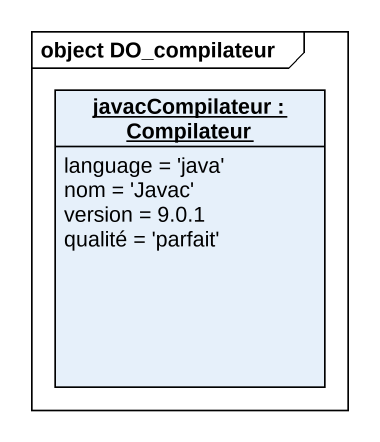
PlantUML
@startuml
mainframe object DO_compilateur
hide circle
hide empty members
object "javacCompilateur : Compilateur" as javacCompilateur {
  language = 'java'
  nom = 'Javac'
  version = 9.0.1
  qualité = 'parfait'
}
@enduml
